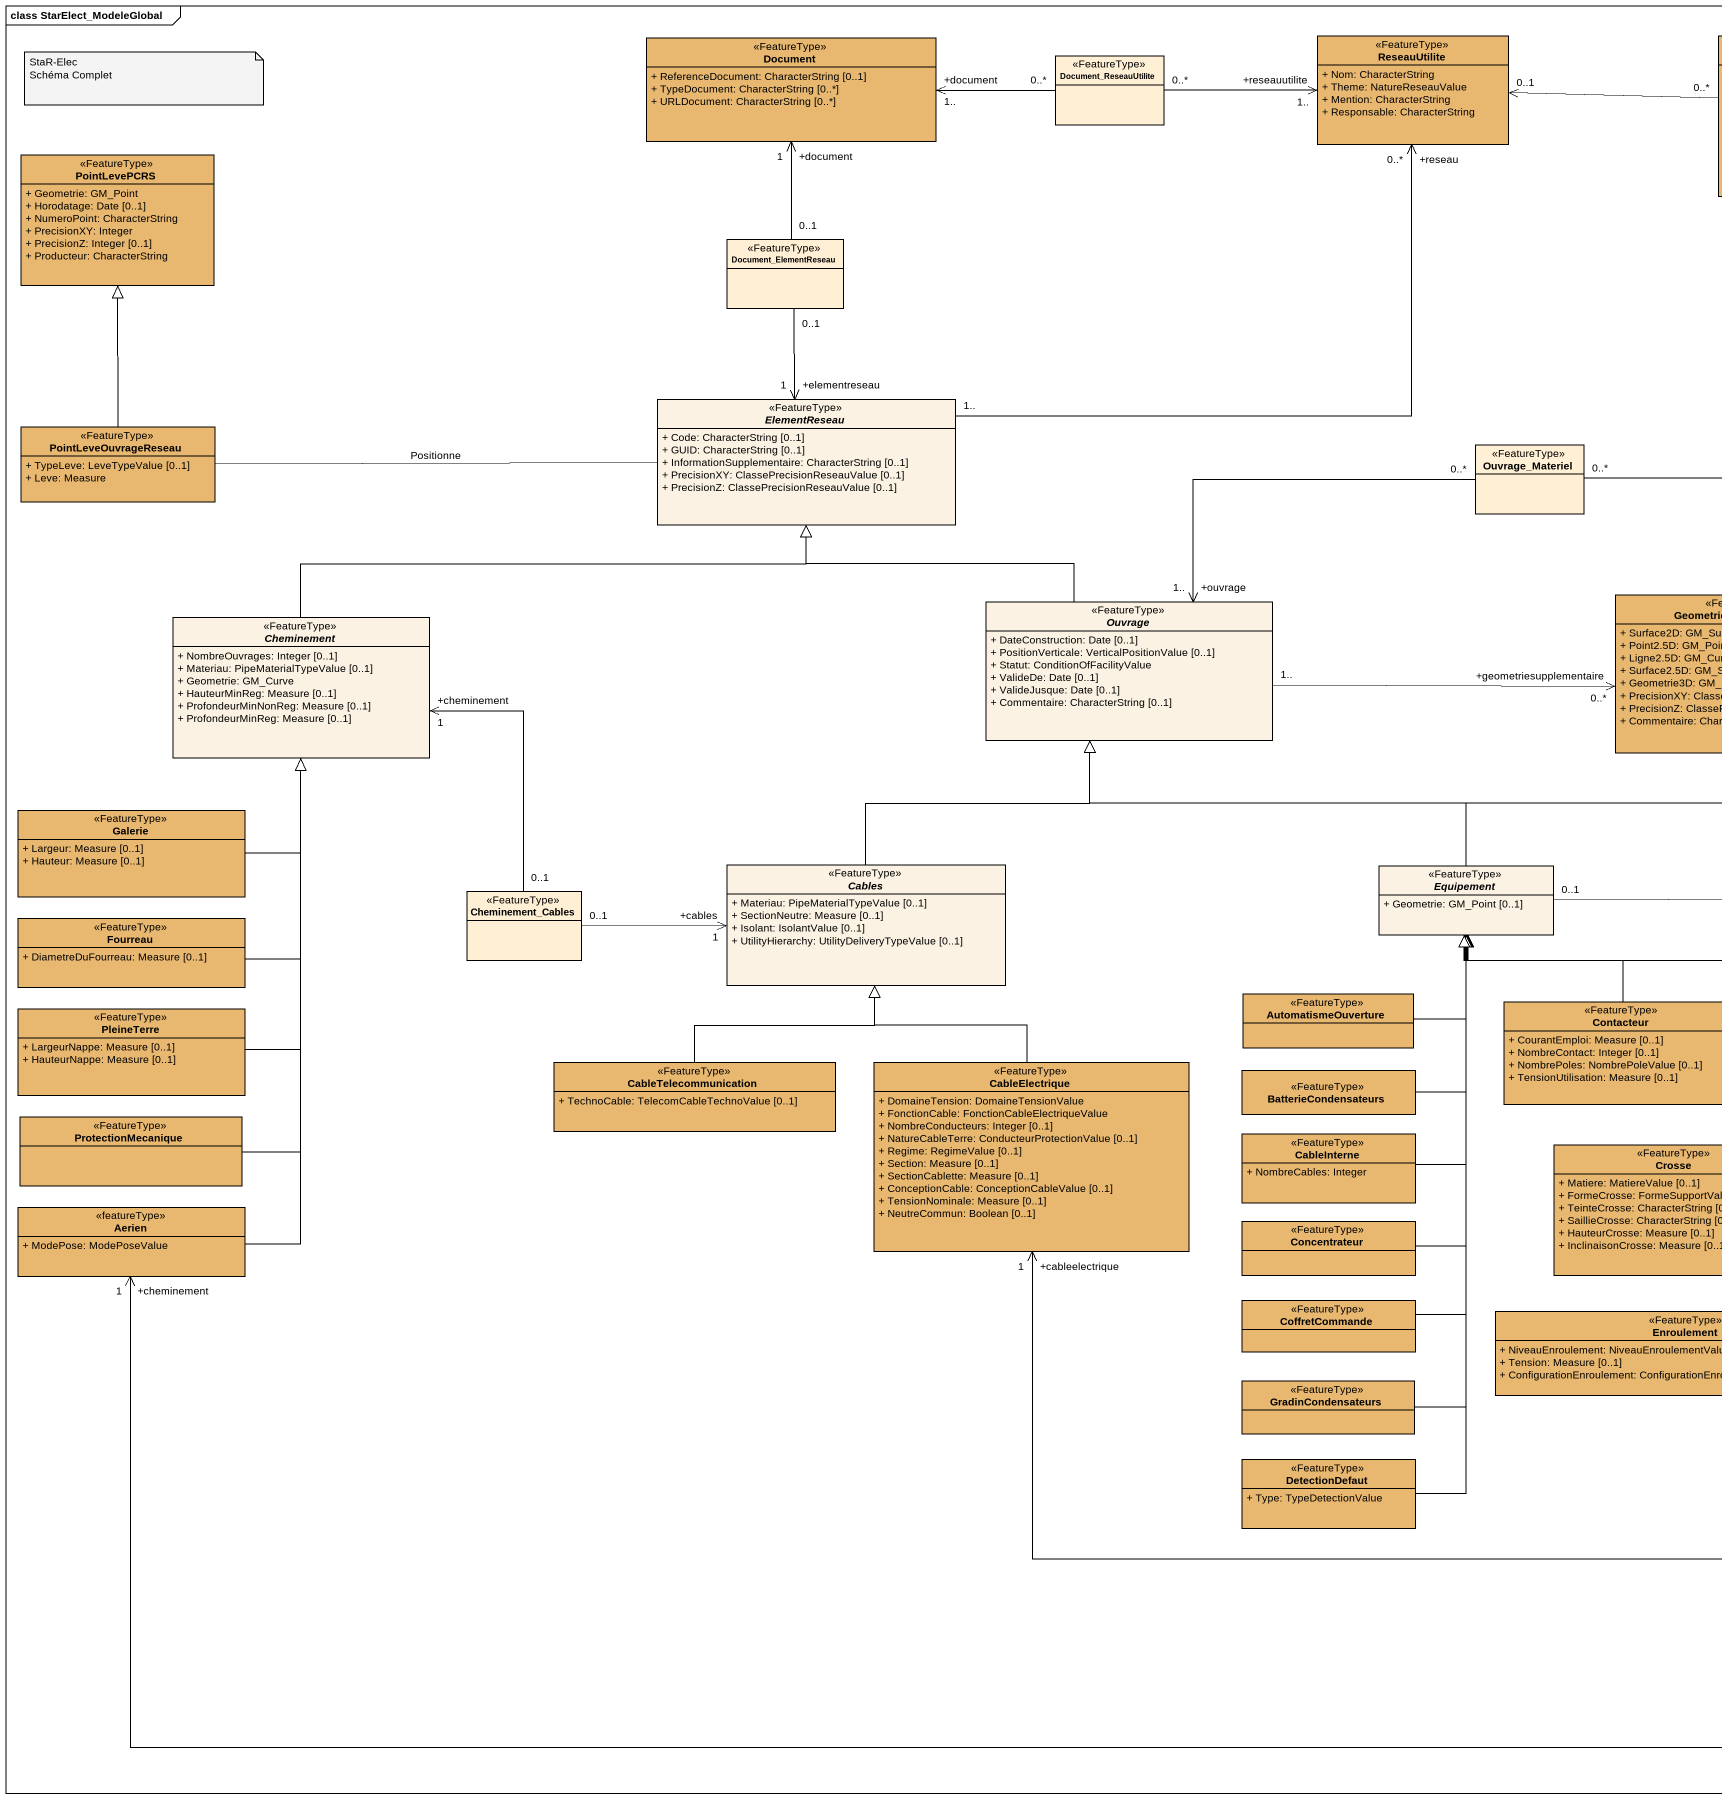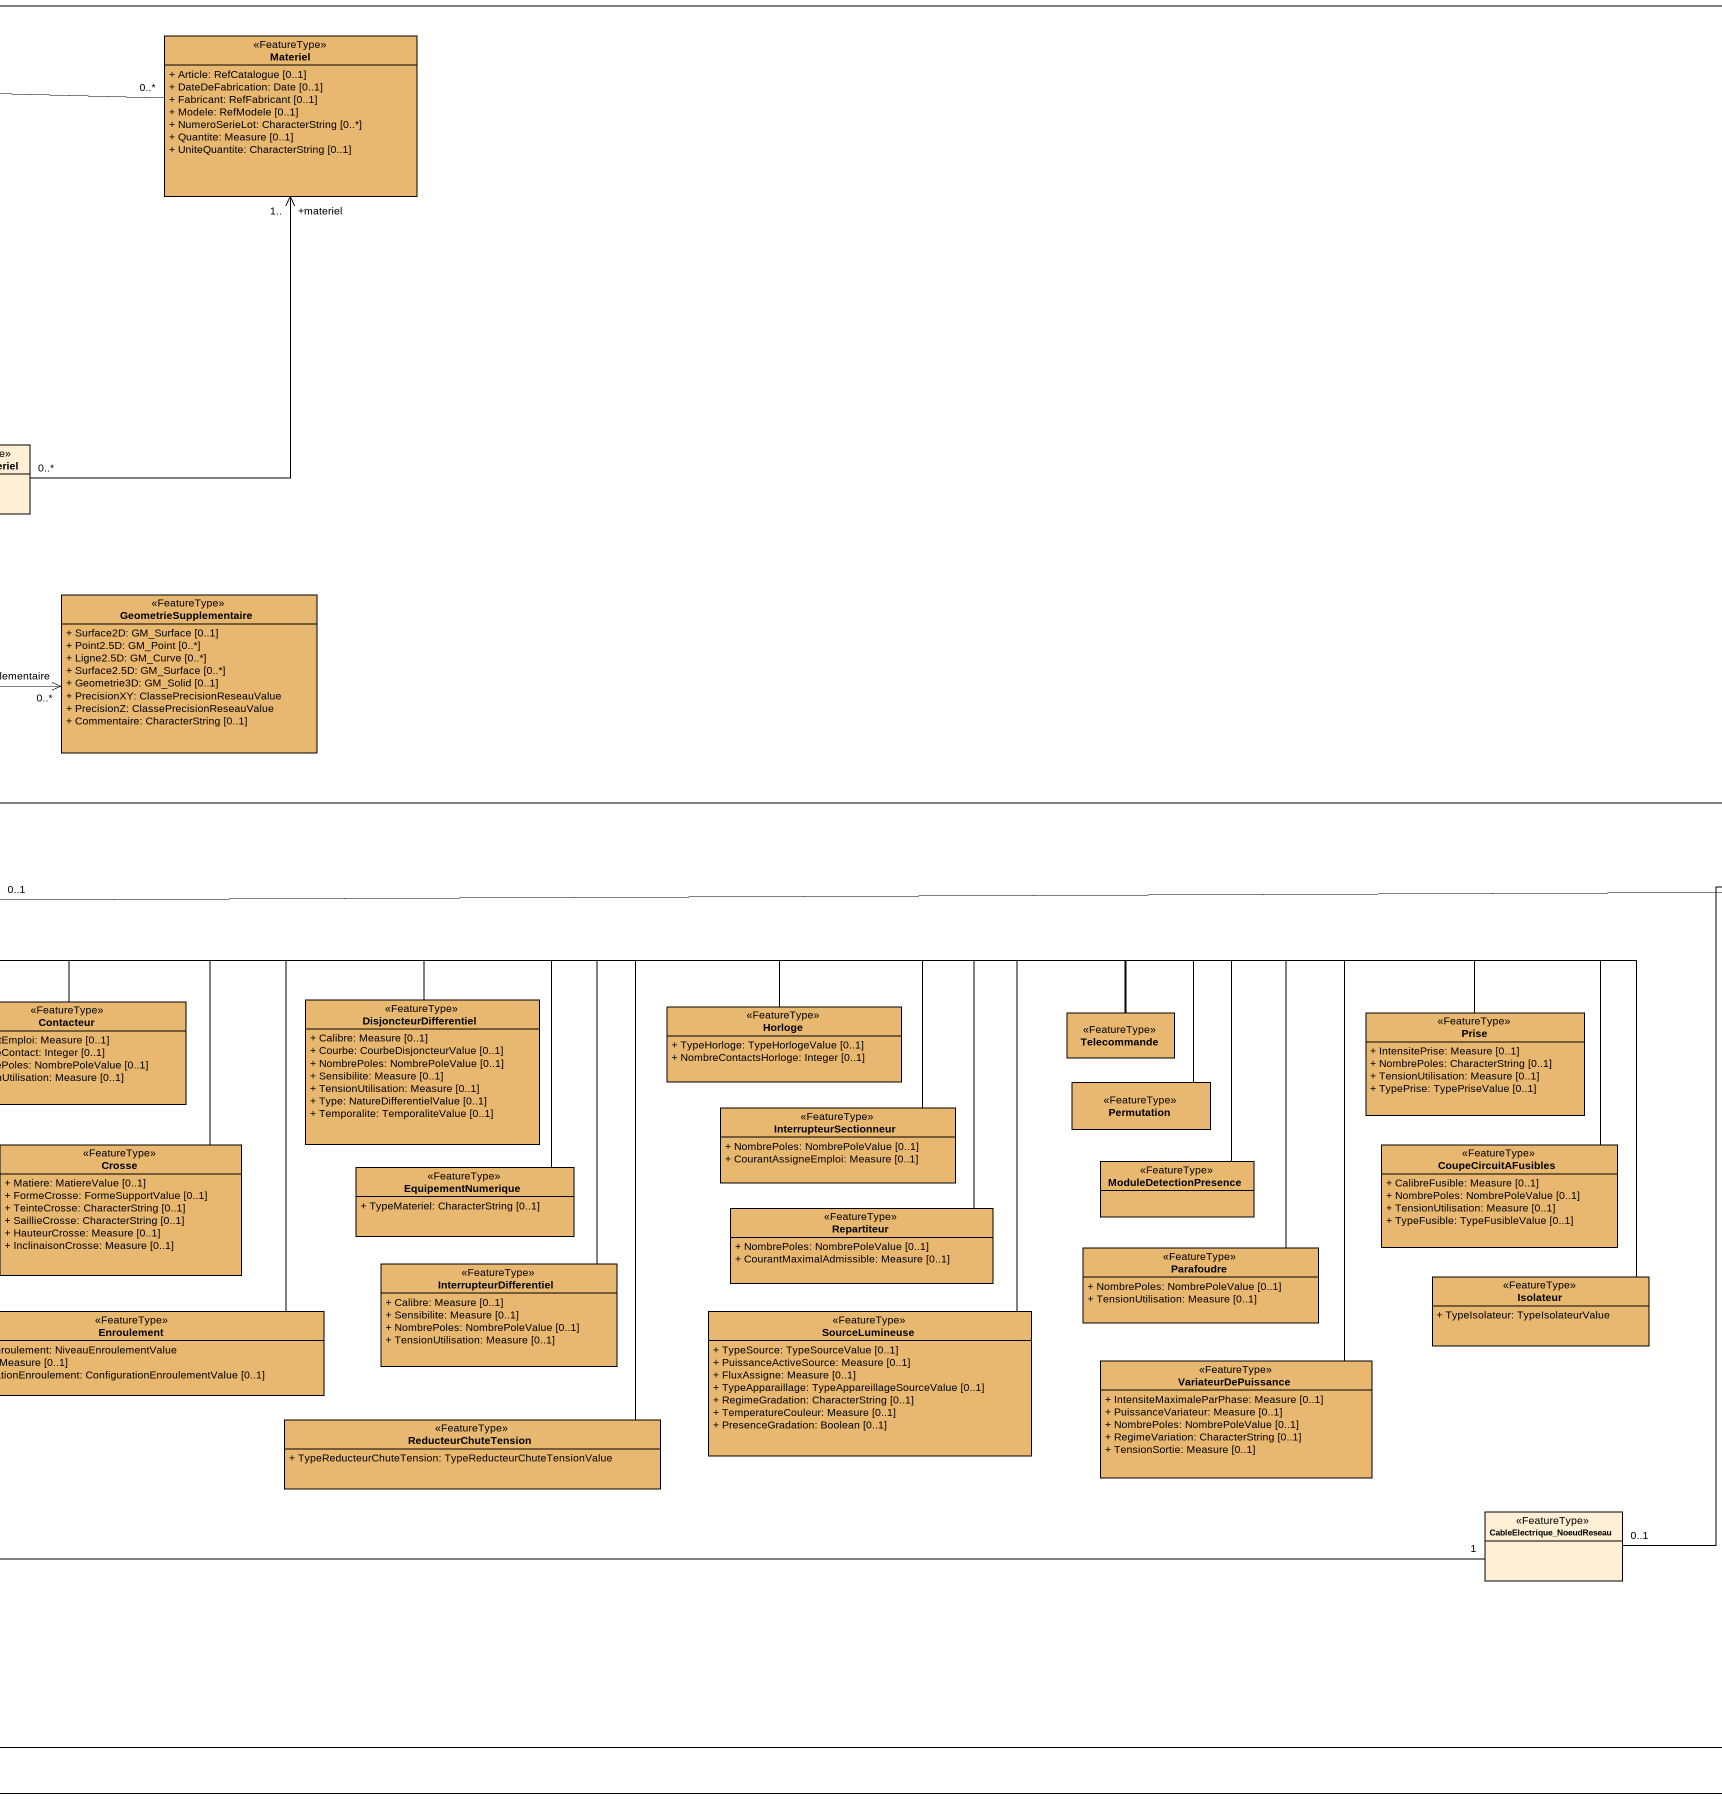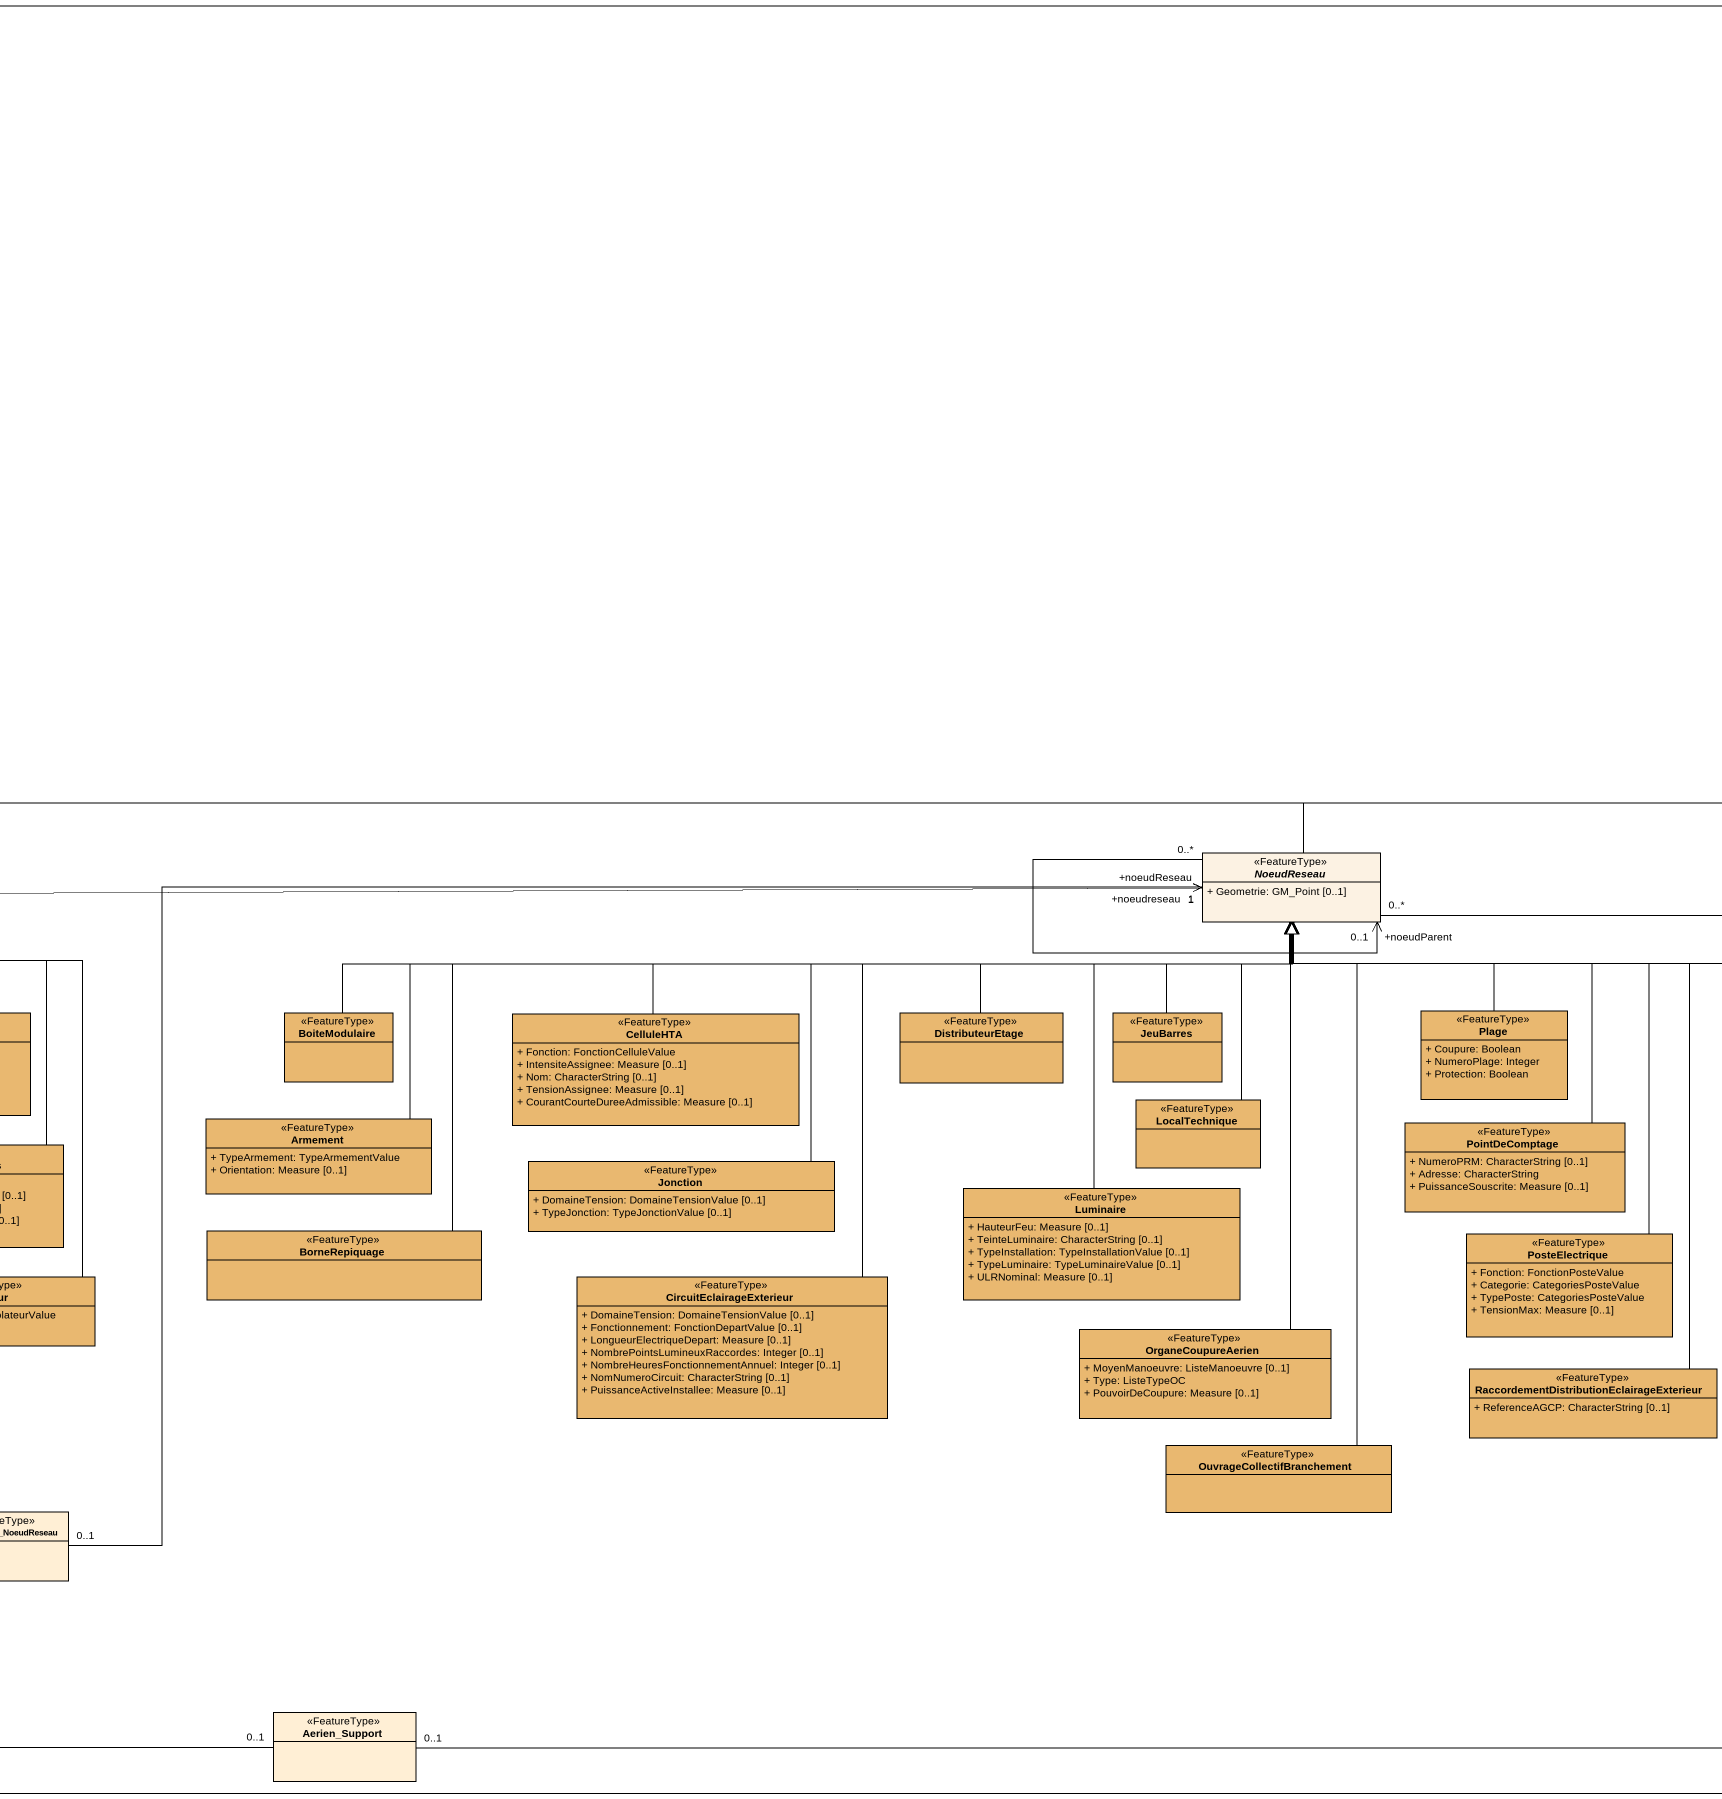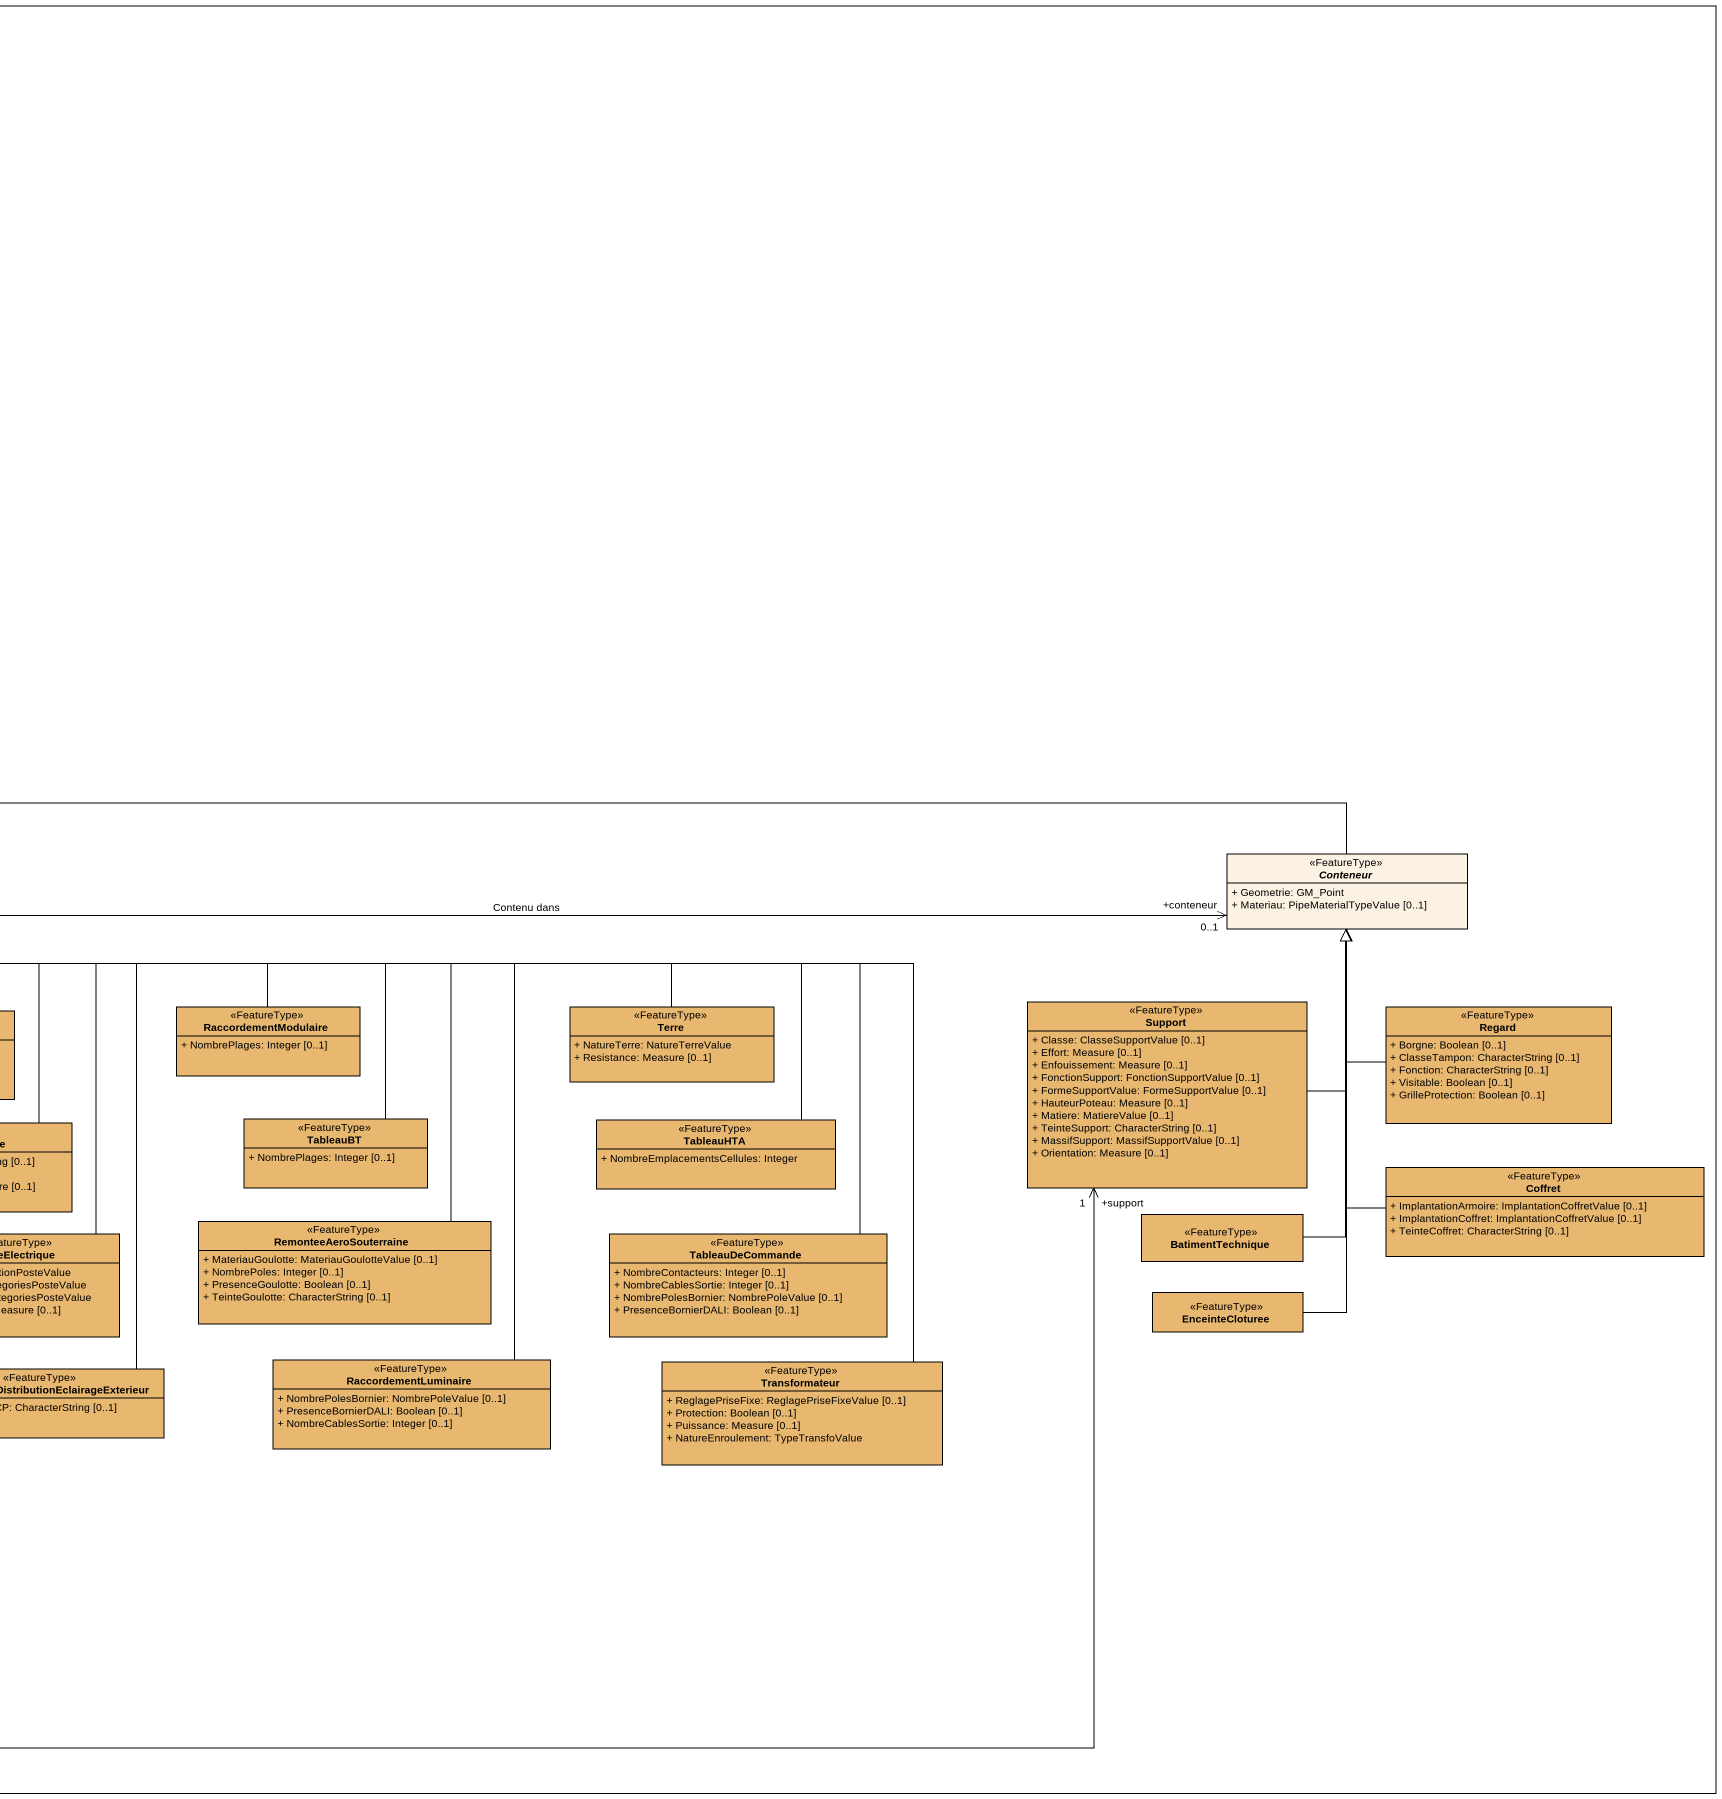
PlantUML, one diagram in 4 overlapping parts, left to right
@startuml
mainframe class StarElect_ModeleGlobal
hide circle
hide empty members
skinparam classAttributeIconSize 0
class Document <<FeatureType>> #E9B870 {
  + ReferenceDocument: CharacterString [0..1]
  + TypeDocument: CharacterString [0..*]
  + URLDocument: CharacterString [0..*]
}
class ReseauUtilite <<FeatureType>> #E9B870 {
  + Nom: CharacterString
  + Theme: NatureReseauValue
  + Mention: CharacterString
  + Responsable: CharacterString
}
class Materiel <<FeatureType>> #E9B870 {
  + Article: RefCatalogue [0..1]
  + DateDeFabrication: Date [0..1]
  + Fabricant: RefFabricant [0..1]
  + Modele: RefModele [0..1]
  + NumeroSerieLot: CharacterString [0..*]
  + Quantite: Measure [0..1]
  + UniteQuantite: CharacterString [0..1]
}
class Document_ReseauUtilite <<FeatureType>> #FFEFD5
class PointLevePCRS <<FeatureType>> #E9B870 {
  + Geometrie: GM_Point
  + Horodatage: Date [0..1]
  + NumeroPoint: CharacterString
  + PrecisionXY: Integer
  + PrecisionZ: Integer [0..1]
  + Producteur: CharacterString
}
class Document_ElementReseau <<FeatureType>> #FFEFD5
class PointLeveOuvrageReseau <<FeatureType>> #E9B870 {
  + TypeLeve: LeveTypeValue [0..1]
  + Leve: Measure
}
abstract class ElementReseau <<FeatureType>> #FCF2E3 {
  + Code: CharacterString [0..1]
  + GUID: CharacterString [0..1]
  + InformationSupplementaire: CharacterString [0..1]
  + PrecisionXY: ClassePrecisionReseauValue [0..1]
  + PrecisionZ: ClassePrecisionReseauValue [0..1]
}
class Ouvrage_Materiel <<FeatureType>> #FFEFD5
abstract class Cheminement <<FeatureType>> #FCF2E3 {
  + NombreOuvrages: Integer [0..1]
  + Materiau: PipeMaterialTypeValue [0..1]
  + Geometrie: GM_Curve
  + HauteurMinReg: Measure [0..1]
  + ProfondeurMinNonReg: Measure [0..1]
  + ProfondeurMinReg: Measure [0..1]
}
abstract class Ouvrage <<FeatureType>> #FCF2E3 {
  + DateConstruction: Date [0..1]
  + PositionVerticale: VerticalPositionValue [0..1]
  + Statut: ConditionOfFacilityValue
  + ValideDe: Date [0..1]
  + ValideJusque: Date [0..1]
  + Commentaire: CharacterString [0..1]
}
class GeometrieSupplementaire <<FeatureType>> #E9B870 {
  + Surface2D: GM_Surface [0..1]
  + Point2.5D: GM_Point [0..*]
  + Ligne2.5D: GM_Curve [0..*]
  + Surface2.5D: GM_Surface [0..*]
  + Geometrie3D: GM_Solid [0..1]
  + PrecisionXY: ClassePrecisionReseauValue
  + PrecisionZ: ClassePrecisionReseauValue
  + Commentaire: CharacterString [0..1]
}
class Galerie <<FeatureType>> #E9B870 {
  + Largeur: Measure [0..1]
  + Hauteur: Measure [0..1]
}
abstract class Cables <<FeatureType>> #FCF2E3 {
  + Materiau: PipeMaterialTypeValue [0..1]
  + SectionNeutre: Measure [0..1]
  + Isolant: IsolantValue [0..1]
  + UtilityHierarchy: UtilityDeliveryTypeValue [0..1]
}
abstract class Equipement <<FeatureType>> #FCF2E3 {
  + Geometrie: GM_Point [0..1]
}
abstract class NoeudReseau <<FeatureType>> #FCF2E3 {
  + Geometrie: GM_Point [0..1]
}
abstract class Conteneur <<FeatureType>> #FCF2E3 {
  + Geometrie: GM_Point
  + Materiau: PipeMaterialTypeValue [0..1]
}
class Fourreau <<FeatureType>> #E9B870 {
  + DiametreDuFourreau: Measure [0..1]
}
class Cheminement_Cables <<FeatureType>> #FFEFD5
class PleineTerre <<FeatureType>> #E9B870 {
  + LargeurNappe: Measure [0..1]
  + HauteurNappe: Measure [0..1]
}
class AutomatismeOuverture <<FeatureType>> #E9B870
class Contacteur <<FeatureType>> #E9B870 {
  + CourantEmploi: Measure [0..1]
  + NombreContact: Integer [0..1]
  + NombrePoles: NombrePoleValue [0..1]
  + TensionUtilisation: Measure [0..1]
}
class DisjoncteurDifferentiel <<FeatureType>> #E9B870 {
  + Calibre: Measure [0..1]
  + Courbe: CourbeDisjoncteurValue [0..1]
  + NombrePoles: NombrePoleValue [0..1]
  + Sensibilite: Measure [0..1]
  + TensionUtilisation: Measure [0..1]
  + Type: NatureDifferentielValue [0..1]
  + Temporalite: TemporaliteValue [0..1]
}
class Horloge <<FeatureType>> #E9B870 {
  + TypeHorloge: TypeHorlogeValue [0..1]
  + NombreContactsHorloge: Integer [0..1]
}
class Telecommande <<FeatureType>> #E9B870
class Prise <<FeatureType>> #E9B870 {
  + IntensitePrise: Measure [0..1]
  + NombrePoles: CharacterString [0..1]
  + TensionUtilisation: Measure [0..1]
  + TypePrise: TypePriseValue [0..1]
}
class BoiteModulaire <<FeatureType>> #E9B870
class CelluleHTA <<FeatureType>> #E9B870 {
  + Fonction: FonctionCelluleValue
  + IntensiteAssignee: Measure [0..1]
  + Nom: CharacterString [0..1]
  + TensionAssignee: Measure [0..1]
  + CourantCourteDureeAdmissible: Measure [0..1]
}
class DistributeurEtage <<FeatureType>> #E9B870
class JeuBarres <<FeatureType>> #E9B870
class Plage <<FeatureType>> #E9B870 {
  + Coupure: Boolean
  + NumeroPlage: Integer
  + Protection: Boolean
}
class RaccordementModulaire <<FeatureType>> #E9B870 {
  + NombrePlages: Integer [0..1]
}
class Terre <<FeatureType>> #E9B870 {
  + NatureTerre: NatureTerreValue
  + Resistance: Measure [0..1]
}
class Support <<FeatureType>> #E9B870 {
  + Classe: ClasseSupportValue [0..1]
  + Effort: Measure [0..1]
  + Enfouissement: Measure [0..1]
  + FonctionSupport: FonctionSupportValue [0..1]
  + FormeSupportValue: FormeSupportValue [0..1]
  + HauteurPoteau: Measure [0..1]
  + Matiere: MatiereValue [0..1]
  + TeinteSupport: CharacterString [0..1]
  + MassifSupport: MassifSupportValue [0..1]
  + Orientation: Measure [0..1]
}
class Regard <<FeatureType>> #E9B870 {
  + Borgne: Boolean [0..1]
  + ClasseTampon: CharacterString [0..1]
  + Fonction: CharacterString [0..1]
  + Visitable: Boolean [0..1]
  + GrilleProtection: Boolean [0..1]
}
class CableTelecommunication <<FeatureType>> #E9B870 {
  + TechnoCable: TelecomCableTechnoValue [0..1]
}
class CableElectrique <<FeatureType>> #E9B870 {
  + DomaineTension: DomaineTensionValue
  + FonctionCable: FonctionCableElectriqueValue
  + NombreConducteurs: Integer [0..1]
  + NatureCableTerre: ConducteurProtectionValue [0..1]
  + Regime: RegimeValue [0..1]
  + Section: Measure [0..1]
  + SectionCablette: Measure [0..1]
  + ConceptionCable: ConceptionCableValue [0..1]
  + TensionNominale: Measure [0..1]
  + NeutreCommun: Boolean [0..1]
}
class BatterieCondensateurs <<FeatureType>> #E9B870
class InterrupteurSectionneur <<FeatureType>> #E9B870 {
  + NombrePoles: NombrePoleValue [0..1]
  + CourantAssigneEmploi: Measure [0..1]
}
class Permutation <<FeatureType>> #E9B870
class LocalTechnique <<FeatureType>> #E9B870
class ProtectionMecanique <<FeatureType>> #E9B870
class CableInterne <<FeatureType>> #E9B870 {
  + NombreCables: Integer
}
class Crosse <<FeatureType>> #E9B870 {
  + Matiere: MatiereValue [0..1]
  + FormeCrosse: FormeSupportValue [0..1]
  + TeinteCrosse: CharacterString [0..1]
  + SaillieCrosse: CharacterString [0..1]
  + HauteurCrosse: Measure [0..1]
  + InclinaisonCrosse: Measure [0..1]
}
class CoupeCircuitAFusibles <<FeatureType>> #E9B870 {
  + CalibreFusible: Measure [0..1]
  + NombrePoles: NombrePoleValue [0..1]
  + TensionUtilisation: Measure [0..1]
  + TypeFusible: TypeFusibleValue [0..1]
}
class Armement <<FeatureType>> #E9B870 {
  + TypeArmement: TypeArmementValue
  + Orientation: Measure [0..1]
}
class PointDeComptage <<FeatureType>> #E9B870 {
  + NumeroPRM: CharacterString [0..1]
  + Adresse: CharacterString
  + PuissanceSouscrite: Measure [0..1]
}
class TableauBT <<FeatureType>> #E9B870 {
  + NombrePlages: Integer [0..1]
}
class TableauHTA <<FeatureType>> #E9B870 {
  + NombreEmplacementsCellules: Integer
}
class EquipementNumerique <<FeatureType>> #E9B870 {
  + TypeMateriel: CharacterString [0..1]
}
class ModuleDetectionPresence <<FeatureType>> #E9B870
class Jonction <<FeatureType>> #E9B870 {
  + DomaineTension: DomaineTensionValue [0..1]
  + TypeJonction: TypeJonctionValue [0..1]
}
class Luminaire <<FeatureType>> #E9B870 {
  + HauteurFeu: Measure [0..1]
  + TeinteLuminaire: CharacterString [0..1]
  + TypeInstallation: TypeInstallationValue [0..1]
  + TypeLuminaire: TypeLuminaireValue [0..1]
  + ULRNominal: Measure [0..1]
}
class Coffret <<FeatureType>> #E9B870 {
  + ImplantationArmoire: ImplantationCoffretValue [0..1]
  + ImplantationCoffret: ImplantationCoffretValue [0..1]
  + TeinteCoffret: CharacterString [0..1]
}
class Aerien <<featureType>> #E9B870 {
  + ModePose: ModePoseValue
}
class Concentrateur <<FeatureType>> #E9B870
class Repartiteur <<FeatureType>> #E9B870 {
  + NombrePoles: NombrePoleValue [0..1]
  + CourantMaximalAdmissible: Measure [0..1]
}
class BorneRepiquage <<FeatureType>> #E9B870
class PosteElectrique <<FeatureType>> #E9B870 {
  + Fonction: FonctionPosteValue
  + Categorie: CategoriesPosteValue
  + TypePoste: CategoriesPosteValue
  + TensionMax: Measure [0..1]
}
class RemonteeAeroSouterraine <<FeatureType>> #E9B870 {
  + MateriauGoulotte: MateriauGoulotteValue [0..1]
  + NombrePoles: Integer [0..1]
  + PresenceGoulotte: Boolean [0..1]
  + TeinteGoulotte: CharacterString [0..1]
}
class TableauDeCommande <<FeatureType>> #E9B870 {
  + NombreContacteurs: Integer [0..1]
  + NombreCablesSortie: Integer [0..1]
  + NombrePolesBornier: NombrePoleValue [0..1]
  + PresenceBornierDALI: Boolean [0..1]
}
class BatimentTechnique <<FeatureType>> #E9B870
class InterrupteurDifferentiel <<FeatureType>> #E9B870 {
  + Calibre: Measure [0..1]
  + Sensibilite: Measure [0..1]
  + NombrePoles: NombrePoleValue [0..1]
  + TensionUtilisation: Measure [0..1]
}
class Parafoudre <<FeatureType>> #E9B870 {
  + NombrePoles: NombrePoleValue [0..1]
  + TensionUtilisation: Measure [0..1]
}
class Isolateur <<FeatureType>> #E9B870 {
  + TypeIsolateur: TypeIsolateurValue
}
class CircuitEclairageExterieur <<FeatureType>> #E9B870 {
  + DomaineTension: DomaineTensionValue [0..1]
  + Fonctionnement: FonctionDepartValue [0..1]
  + LongueurElectriqueDepart: Measure [0..1]
  + NombrePointsLumineuxRaccordes: Integer [0..1]
  + NombreHeuresFonctionnementAnnuel: Integer [0..1]
  + NomNumeroCircuit: CharacterString [0..1]
  + PuissanceActiveInstallee: Measure [0..1]
}
class CoffretCommande <<FeatureType>> #E9B870
class Enroulement <<FeatureType>> #E9B870 {
  + NiveauEnroulement: NiveauEnroulementValue
  + Tension: Measure [0..1]
  + ConfigurationEnroulement: ConfigurationEnroulementValue [0..1]
}
class SourceLumineuse <<FeatureType>> #E9B870 {
  + TypeSource: TypeSourceValue [0..1]
  + PuissanceActiveSource: Measure [0..1]
  + FluxAssigne: Measure [0..1]
  + TypeApparaillage: TypeAppareillageSourceValue [0..1]
  + RegimeGradation: CharacterString [0..1]
  + TemperatureCouleur: Measure [0..1]
  + PresenceGradation: Boolean [0..1]
}
class OrganeCoupureAerien <<FeatureType>> #E9B870 {
  + MoyenManoeuvre: ListeManoeuvre [0..1]
  + Type: ListeTypeOC
  + PouvoirDeCoupure: Measure [0..1]
}
class EnceinteCloturee <<FeatureType>> #E9B870
class GradinCondensateurs <<FeatureType>> #E9B870
class VariateurDePuissance <<FeatureType>> #E9B870 {
  + IntensiteMaximaleParPhase: Measure [0..1]
  + PuissanceVariateur: Measure [0..1]
  + NombrePoles: NombrePoleValue [0..1]
  + RegimeVariation: CharacterString [0..1]
  + TensionSortie: Measure [0..1]
}
class "RaccordementDistributionEclairageExterieur" as RaccordementDistributionEcla <<FeatureType>> #E9B870 {
  + ReferenceAGCP: CharacterString [0..1]
}
class RaccordementLuminaire <<FeatureType>> #E9B870 {
  + NombrePolesBornier: NombrePoleValue [0..1]
  + PresenceBornierDALI: Boolean [0..1]
  + NombreCablesSortie: Integer [0..1]
}
class Transformateur <<FeatureType>> #E9B870 {
  + ReglagePriseFixe: ReglagePriseFixeValue [0..1]
  + Protection: Boolean [0..1]
  + Puissance: Measure [0..1]
  + NatureEnroulement: TypeTransfoValue
}
class ReducteurChuteTension <<FeatureType>> #E9B870 {
  + TypeReducteurChuteTension: TypeReducteurChuteTensionValue
}
class DetectionDefaut <<FeatureType>> #E9B870 {
  + Type: TypeDetectionValue
}
class OuvrageCollectifBranchement <<FeatureType>> #E9B870
class CableElectrique_NoeudReseau <<FeatureType>> #FFEFD5
class Aerien_Support <<FeatureType>> #FFEFD5
Document "+document\n1.." <-right- "0..*" Document_ReseauUtilite
Document "+document\n1" <-- "0..1" Document_ElementReseau
ReseauUtilite "+reseauutilite\n1.." <-left- "0..*" Document_ReseauUtilite
Materiel "0..*" -left-> "0..1" ReseauUtilite
Materiel "+materiel\n1.." <-- "0..*" Ouvrage_Materiel
PointLeveOuvrageReseau -up-|> PointLevePCRS
ElementReseau "1.." -up-> "+reseau\n0..*" ReseauUtilite
ElementReseau "+elementreseau\n1" <-up- "0..1" Document_ElementReseau
ElementReseau -left- PointLeveOuvrageReseau : Positionne
Cheminement -right-|> ElementReseau
Cheminement "+cheminement\n1" <-- "0..1" Cheminement_Cables
Ouvrage -up-|> ElementReseau
Ouvrage "+ouvrage\n1.." <-right- "0..*" Ouvrage_Materiel
Ouvrage "1.." -right-> "+geometriesupplementaire\n0..*" GeometrieSupplementaire
Galerie -up-|> Cheminement
Cables -up-|> Ouvrage
Cables "+cables\n1" <-left- "0..1" Cheminement_Cables
Equipement -up-|> Ouvrage
Equipement "0..1" -right-> "+noeudReseau\n1" NoeudReseau
NoeudReseau -left-|> Ouvrage
NoeudReseau "0..*" --> "+noeudParent\n0..1" NoeudReseau
NoeudReseau "0..*" -right-> "+conteneur\n0..1" Conteneur : Contenu dans
NoeudReseau "+noeudreseau\n1" <-left- "0..1" CableElectrique_NoeudReseau
Conteneur -left-|> Ouvrage
Fourreau -up-|> Cheminement
PleineTerre -up-|> Cheminement
AutomatismeOuverture -up-|> Equipement
Contacteur -up-|> Equipement
DisjoncteurDifferentiel -left-|> Equipement
Horloge -left-|> Equipement
Telecommande -left-|> Equipement
Telecommande -left-|> Equipement
Prise -left-|> Equipement
BoiteModulaire -right-|> NoeudReseau
CelluleHTA -right-|> NoeudReseau
DistributeurEtage -right-|> NoeudReseau
JeuBarres -up-|> NoeudReseau
Plage -up-|> NoeudReseau
RaccordementModulaire -left-|> NoeudReseau
Terre -left-|> NoeudReseau
Support -up-|> Conteneur
Support "+support\n1" <-left- "0..1" Aerien_Support
Regard -up-|> Conteneur
CableTelecommunication -up-|> Cables
CableElectrique -up-|> Cables
CableElectrique "+cableelectrique\n1" <-right- "1" CableElectrique_NoeudReseau
BatterieCondensateurs -up-|> Equipement
InterrupteurSectionneur -left-|> Equipement
Permutation -left-|> Equipement
LocalTechnique -up-|> NoeudReseau
ProtectionMecanique -up-|> Cheminement
CableInterne -up-|> Equipement
Crosse -up-|> Equipement
CoupeCircuitAFusibles -left-|> Equipement
Armement -right-|> NoeudReseau
PointDeComptage -up-|> NoeudReseau
TableauBT -left-|> NoeudReseau
TableauHTA -left-|> NoeudReseau
EquipementNumerique -left-|> Equipement
ModuleDetectionPresence -left-|> Equipement
Jonction -right-|> NoeudReseau
Luminaire -up-|> NoeudReseau
Coffret -up-|> Conteneur
Aerien -up-|> Cheminement
Aerien "+cheminement\n1" <-right- "0..1" Aerien_Support
Concentrateur -up-|> Equipement
Repartiteur -left-|> Equipement
BorneRepiquage -right-|> NoeudReseau
PosteElectrique -up-|> NoeudReseau
RemonteeAeroSouterraine -up-|> NoeudReseau
TableauDeCommande -left-|> NoeudReseau
BatimentTechnique -up-|> Conteneur
InterrupteurDifferentiel -up-|> Equipement
Parafoudre -left-|> Equipement
Isolateur -left-|> Equipement
CircuitEclairageExterieur -up-|> NoeudReseau
CoffretCommande -up-|> Equipement
Enroulement -up-|> Equipement
SourceLumineuse -left-|> Equipement
OrganeCoupureAerien -up-|> NoeudReseau
EnceinteCloturee -up-|> Conteneur
GradinCondensateurs -up-|> Equipement
VariateurDePuissance -left-|> Equipement
RaccordementDistributionEcla -up-|> NoeudReseau
RaccordementLuminaire -up-|> NoeudReseau
Transformateur -left-|> NoeudReseau
ReducteurChuteTension -up-|> Equipement
DetectionDefaut -up-|> Equipement
OuvrageCollectifBranchement -up-|> NoeudReseau
note as N1
  StaR-Elec
  Schéma Complet
end note
@enduml
